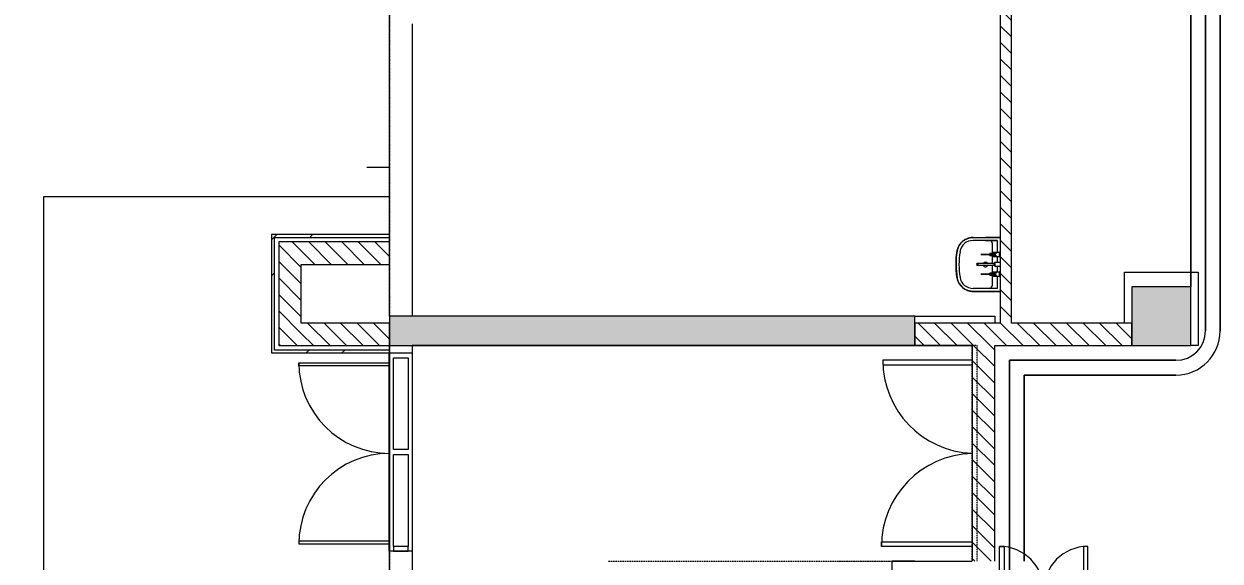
# Model space of a CAD drawing. Header units: millimetres. Extents: x -106145 to 154907, y -84585 to 152038.
# Drawn here: x -18341 to -6136, y -8535 to -3050 of the extents above; entities that cross this region are included whole.
import ezdxf

# ---------------------------------------------------------------- set-up
doc = ezdxf.new("R2010")
doc.units = ezdxf.units.MM
doc.linetypes.add('Cut Out Line _2_', pattern=[2, 1, -1])
doc.linetypes.add('Overhead', pattern=[3.96875, 2.38125, -1.5875])
for name, color, linetype, lineweight in [('A-ANNO-DIMS', 7, 'Continuous', 9), ('A-ANNO-DIMS-300', 7, 'Continuous', 9), ('A-DOOR', 7, 'Continuous', 5), ('A-FLOR', 7, 'Continuous', 5), ('A-GLAZ-CWMG', 7, 'Continuous', 5), ('A-WALL', 7, 'Continuous', 5), ('A-WALL-PATT', 7, 'Continuous', 5), ('P-SANR-FIXT', 7, 'Continuous', 5), ('S-COLS', 7, 'Continuous', 5), ('S-STRS-MBND', 7, 'Overhead', 5)]:
    doc.layers.add(name, color=color, linetype=linetype, lineweight=lineweight)
doc.layers.add('A-DETL', color=7, linetype='Continuous', lineweight=5, true_color=0x00a600)
doc.styles.add('RomanS', font='romans__.ttf', dxfattribs={"width": 0.8, "height": 1200})
doc.dimstyles.new('Diagonal_-_4_mm_RomanS_1', dxfattribs={"dimscale": 304.8, "dimtxt": 1219.023462, "dimasz": 1.476378, "dimexe": 0.984252, "dimexo": 0.0625, "dimgap": 0.19685, "dimtad": 1, "dimdec": 0, "dimzin": 0, "dimdsep": 46, "dimtxsty": 'RomanS', "dimblk1": 'OBLIQUE', "dimblk2": 'OBLIQUE', "dimsah": 1, "dimcen": 0.09, "dimdle": 2.362205, "dimazin": 0, "dimtfac": 1, "dimtdec": 4, "dimtix": 1, "dimtmove": 1, "dimatfit": 3, "dimfxl": 2.362205, "dimfxlon": 1, "dimtvp": 1, "dimtolj": 1, "dimtzin": 0, "dimarcsym": 2})
pattern_1 = [(315, (0, 0), (84.18955, 84.18955), [])]
pattern_2 = [(45, (0, 0), (-754.34, 754.34), []), (45, (0, 1143), (-754.34, 754.34), [])]

# ---------------------------------------------------------------- blocks, each defined once
blk = doc.blocks.new('M_Double Door-Large Slit Vision Panel_Type B - 2_0_TYPE B-V39-Site Plan -MAIN')
at = {"layer": 'A-DOOR', "color": 254, "lineweight": 9, "true_color": 0xdddddd}
for p, q in [((-950, 121.35), (-950, 1046.35)), ((-950, 1046.35), (-905, 1046.35)), ((-905, 1046.35), (-905, 121.35)), ((950, 1032.95), (905, 1032.95)), ((905, 1032.95), (905, 121.35)), ((950, 121.35), (950, 1032.95))]:
    blk.add_line(p, q, dxfattribs=at)
at = {"layer": 'A-DOOR', "color": 254, "true_color": 0xdddddd}
for centre, start, end in [((-950, 96.35), 1.520513, 90), ((950, 82.95), 90, 177.664493)]:
    blk.add_arc(centre, 950, start, end, dxfattribs=at)
blk = doc.blocks.new('M_Door-Passage-Double-Flush - SHD 1_0-11714148-Site Plan -MAIN')
at = {"layer": 'A-DOOR', "color": 254, "lineweight": 9, "true_color": 0xdddddd}
for p, q in [((-450, -63.85), (-450, -513.85)), ((-405, -513.85), (-405, -63.85)), ((405, -513.85), (405, -63.85)), ((450, -63.85), (450, -513.85)), ((-450, -513.85), (-405, -513.85)), ((450, -513.85), (405, -513.85))]:
    blk.add_line(p, q, dxfattribs=at)
at = {"layer": 'A-DOOR', "color": 254, "true_color": 0xdddddd}
for centre, start, end in [((-450, -63.85), 270, 360), ((450, -63.85), 180, 270)]:
    blk.add_arc(centre, 450, start, end, dxfattribs=at)
blk = doc.blocks.new('BASIN_handwash_Type_B - HYBA-010-V67-Site Plan -MAIN')
at = {"layer": 'P-SANR-FIXT', "color": 254, "true_color": 0xdddddd}
for p, q in [((-275, -500), (-275, -224)), ((-275, -224), (-275, -500)), ((-245, -470), (-245, -224)), ((245, -470), (245, -224)), ((275, -224), (275, -500)), ((275, -224), (275, -500)), ((-275, -351), (-275, -500)), ((-245, -470), (-245, -351)), ((245, -351), (245, -470)), ((275, -500), (275, -351)), ((-118, -470), (-245, -470)), ((-108, -418), (-220, -418)), ((-5, -418), (-90, -418)), ((-18, -470), (-79, -470)), ((92, -418), (7, -418)), ((81, -470), (21, -470)), ((220, -418), (110, -418)), ((245, -470), (120, -470))]:
    blk.add_line(p, q, dxfattribs=at)
at = {"layer": 'P-SANR-FIXT', "color": 254, "true_color": 0xdddddd, "flags": 128}
for points in [[(-139, -62), (-145, -63), (-152, -64), (-158, -66), (-165, -68), (-171, -71), (-177, -73), (-183, -76), (-189, -79), (-194, -82), (-200, -86), (-205, -90), (-211, -93), (-216, -98), (-221, -102), (-226, -106), (-230, -111), (-235, -116), (-239, -121), (-243, -126), (-247, -132), (-250, -137), (-254, -143), (-257, -149), (-260, -155), (-262, -161), (-265, -167), (-267, -173), (-269, -180), (-271, -186), (-272, -192), (-273, -199), (-274, -205), (-275, -212), (-275, -219), (-275, -224)], [(-51, -52), (-65, -53), (-98, -56), (-131, -60), (-139, -62)], [(42, -51), (35, -51), (2, -50), (-31, -51), (-45, -51)], [(135, -61), (102, -56), (69, -53), (46, -51)], [(275, -224), (275, -217), (274, -211), (274, -204), (273, -198), (272, -191), (270, -185), (269, -178), (267, -172), (264, -166), (262, -160), (259, -154), (256, -148), (253, -142), (250, -136), (246, -131), (242, -126), (238, -120), (234, -115), (230, -110), (225, -106), (220, -101), (215, -97), (210, -93), (205, -89), (199, -85), (193, -82), (188, -79), (182, -76), (176, -73), (170, -70), (163, -68), (157, -66), (151, -64), (144, -63), (138, -61)]]:
    blk.add_lwpolyline(points, dxfattribs=at)
at = {"layer": 'P-SANR-FIXT', "color": 254, "true_color": 0xdddddd}
for centre, radius, start, end in [((0, -351), 24.2, 107.5533, 254.5917), ((0, -351), 24.2, 291.7818, 66.0732), ((-220, -393), 25, 180, 270), ((220, -393), 25, 270, 0)]:
    blk.add_arc(centre, radius, start, end, dxfattribs=at)
for centre, major_axis, start_param, end_param in [((-110, -224), (165, 0), 1.748277, 3.141593), ((-110, -224), (-135, 0), 4.890944, 6.283185), ((0, -884), (834, 0), 1.40836, 1.738187), ((0, -884), (804, 0), 1.408166, 1.737991), ((110, -224), (135, 0), 0, 1.419404), ((110, -224), (165, 0), 0, 1.418341)]:
    blk.add_ellipse(centre, major_axis=major_axis, ratio=0.999048, start_param=start_param, end_param=end_param, dxfattribs=at)
for points, knots in [([(-275, -224), (-275, -218), (-274, -205), (-271, -189), (-268, -177), (-265, -168), (-262, -159), (-258, -150), (-253, -142), (-248, -134), (-242, -126), (-237, -118), (-230, -111), (-223, -104), (-216, -98), (-209, -92), (-201, -86), (-193, -81), (-184, -77), (-173, -71), (-158, -66), (-145, -63), (-139, -62)], [-1, -1, -1, -1, -0.916667, -0.833333, -0.791667, -0.75, -0.708333, -0.666667, -0.625, -0.583333, -0.541667, -0.5, -0.458333, -0.416667, -0.375, -0.333333, -0.291667, -0.25, -0.208333, -0.166667, -0.083333, 0, 0, 0, 0]), ([(-139, -62), (-124, -59), (-94, -55), (-33, -50), (29, -50), (89, -54), (120, -58), (135, -61)], [-1, -1, -1, -1, -0.833333, -0.666667, -0.333333, -0.166667, 0, 0, 0, 0]), ([(135, -61), (141, -62), (154, -65), (170, -70), (181, -75), (190, -80), (199, -85), (207, -90), (214, -96), (222, -103), (229, -109), (235, -117), (241, -124), (247, -132), (252, -140), (257, -149), (261, -158), (265, -167), (268, -176), (271, -189), (274, -204), (275, -217), (275, -224)], [-1, -1, -1, -1, -0.916667, -0.833333, -0.791667, -0.75, -0.708333, -0.666667, -0.625, -0.583333, -0.541667, -0.5, -0.458333, -0.416667, -0.375, -0.333333, -0.291667, -0.25, -0.208333, -0.166667, -0.083333, 0, 0, 0, 0])]:
    blk.add_open_spline(points, degree=3, knots=knots, dxfattribs=at)
blk = doc.blocks.new('TAPWARE_wall_mount_elbow_levers - HYTP-038-V68-Site Plan -MAIN')
at = {"layer": 'P-SANR-FIXT', "color": 254, "true_color": 0xdddddd}
for p, q in [((-10, 276), (-10, 272)), ((10, 272), (10, 276)), ((-110, 126), (-120, 116)), ((-110, 150), (-110, 111)), ((-110, 150), (-110, 126)), ((-100, 150), (-109, 150)), ((-100, 150), (-109, 150)), ((-100, 126), (-109, 126)), ((-99, 242), (-101, 242)), ((-101, 237), (-101, 242)), ((-101, 242), (-101, 237)), ((-99, 242), (-101, 242)), ((-101, 237), (-101, 242)), ((-101, 242), (-101, 237)), ((-101, 213), (-101, 237)), ((-101, 213), (-101, 237)), ((-101, 195), (-101, 213)), ((-101, 213), (-101, 195)), ((-101, 195), (-101, 213)), ((-101, 213), (-101, 195)), ((-101, 152), (-101, 195)), ((-101, 152), (-101, 195)), ((-101, 134), (-101, 152)), ((-101, 134), (-101, 152)), ((-101, 151), (-101, 146)), ((-101, 151), (-101, 146)), ((-101, 134), (-99, 134)), ((-101, 134), (-99, 134)), ((-91, 150), (-100, 150)), ((-91, 150), (-100, 150)), ((-91, 126), (-100, 126)), ((-99, 237), (-99, 242)), ((-99, 242), (-99, 237)), ((-99, 237), (-99, 242)), ((-99, 242), (-99, 237)), ((-99, 237), (-99, 213)), ((-99, 237), (-99, 213)), ((-99, 195), (-99, 213)), ((-99, 213), (-99, 195)), ((-99, 195), (-99, 213)), ((-99, 213), (-99, 195)), ((-99, 195), (-99, 152)), ((-99, 195), (-99, 152)), ((-99, 152), (-99, 134)), ((-99, 152), (-99, 134)), ((-99, 146), (-99, 151)), ((-99, 146), (-99, 151)), ((-90, 111), (-90, 150)), ((-90, 126), (-90, 150)), ((-80, 116), (-90, 126)), ((-8, 220), (-8, 100)), ((7, 100), (7, 220)), ((90, 126), (80, 116)), ((90, 150), (90, 111)), ((90, 150), (90, 126)), ((91, 150), (100, 150)), ((91, 150), (100, 150)), ((91, 126), (100, 126)), ((101, 242), (99, 242)), ((99, 237), (99, 242)), ((99, 242), (99, 237)), ((99, 213), (99, 237)), ((99, 195), (99, 213)), ((99, 213), (99, 195)), ((99, 152), (99, 195)), ((99, 134), (99, 152)), ((99, 151), (99, 146)), ((99, 134), (101, 134)), ((100, 150), (109, 150)), ((100, 150), (109, 150)), ((100, 126), (109, 126)), ((101, 237), (101, 242)), ((101, 242), (101, 237)), ((101, 237), (101, 213)), ((101, 195), (101, 213)), ((101, 213), (101, 195)), ((101, 195), (101, 152)), ((101, 152), (101, 134)), ((101, 146), (101, 151)), ((110, 111), (110, 150)), ((110, 126), (110, 150)), ((120, 116), (110, 126)), ((-124, 50), (-124, 45)), ((-124, 50), (-76, 50)), ((-121, 50), (-124, 50)), ((-120, 116), (-120, 91)), ((-110, 111), (-120, 101)), ((-120, 101), (-120, 46)), ((-100, 101), (-120, 101)), ((-120, 91), (-110, 81)), ((-100, 91), (-120, 91)), ((-100, 46), (-120, 46)), ((-100, 116), (-114, 116)), ((-86, 116), (-100, 116)), ((-80, 101), (-100, 101)), ((-80, 91), (-100, 91)), ((-80, 46), (-100, 46)), ((-80, 101), (-90, 111)), ((-90, 81), (-80, 91)), ((-80, 91), (-80, 116)), ((-80, 46), (-80, 101)), ((-76, 50), (-79, 50)), ((-76, 45), (-76, 50)), ((-10, 110), (-20, 100)), ((-20, 100), (-20, 45)), ((0, 100), (-20, 100)), ((0, 110), (-9, 110)), ((9, 110), (0, 110)), ((20, 100), (0, 100)), ((20, 100), (10, 110)), ((20, 45), (20, 100)), ((76, 50), (76, 45)), ((76, 50), (124, 50)), ((79, 50), (76, 50)), ((80, 116), (80, 91)), ((90, 111), (80, 101)), ((80, 101), (80, 46)), ((80, 101), (100, 101)), ((80, 91), (90, 81)), ((80, 91), (100, 91)), ((80, 46), (100, 46)), ((86, 116), (100, 116)), ((100, 116), (114, 116)), ((100, 101), (120, 101)), ((100, 91), (120, 91)), ((100, 46), (120, 46)), ((120, 101), (110, 111)), ((110, 81), (120, 91)), ((120, 91), (120, 116)), ((120, 46), (120, 101)), ((124, 50), (121, 50)), ((124, 45), (124, 50))]:
    blk.add_line(p, q, dxfattribs=at)
at = {"layer": 'P-SANR-FIXT', "color": 254, "true_color": 0xdddddd, "flags": 128}
for points in [[(-8, 272), (-8, 271), (-8, 271), (-8, 270), (-8, 269), (-8, 268), (-8, 267), (-8, 266), (-8, 265), (-8, 264), (-8, 262), (-8, 261), (-8, 260), (-8, 258), (-8, 257), (-8, 255), (-8, 254), (-8, 252), (-8, 250), (-8, 248), (-8, 247), (-8, 245), (-8, 243), (-8, 241), (-8, 239), (-8, 237), (-8, 235), (-8, 233), (-8, 231), (-8, 229), (-8, 226), (-8, 224), (-8, 222), (-8, 220)], [(7, 220), (7, 222), (7, 224), (7, 227), (7, 229), (7, 231), (7, 233), (7, 235), (7, 237), (7, 239), (7, 241), (7, 243), (7, 245), (7, 247), (7, 248), (7, 250), (7, 252), (7, 254), (7, 255), (7, 257), (7, 258), (7, 260), (7, 261), (7, 263), (7, 264), (7, 265), (7, 266), (7, 267), (7, 268), (7, 269), (7, 270), (7, 271), (7, 271), (7, 272)], [(-109, 150), (-109, 150), (-108, 151), (-108, 151), (-107, 151), (-107, 152), (-106, 152), (-105, 152), (-105, 152), (-104, 153), (-104, 153), (-103, 153), (-103, 153), (-102, 154), (-101, 154), (-101, 154)], [(-109, 150), (-109, 150), (-108, 151), (-108, 151), (-107, 151), (-107, 152), (-106, 152), (-105, 152), (-105, 152), (-104, 153), (-104, 153), (-103, 153), (-103, 153), (-102, 154), (-101, 154), (-101, 154)], [(-99, 154), (-98, 154), (-98, 153), (-97, 153), (-96, 153), (-96, 153), (-95, 153), (-95, 152), (-94, 152), (-94, 152), (-93, 151), (-93, 151), (-92, 151), (-92, 150), (-91, 150), (-91, 150)], [(-99, 154), (-98, 154), (-98, 153), (-97, 153), (-96, 153), (-96, 153), (-95, 153), (-95, 152), (-94, 152), (-94, 152), (-93, 151), (-93, 151), (-92, 151), (-92, 150), (-91, 150), (-91, 150)], [(91, 150), (91, 150), (92, 151), (92, 151), (93, 151), (93, 152), (94, 152), (95, 152), (95, 152), (96, 153), (96, 153), (97, 153), (97, 153), (98, 154), (99, 154), (99, 154)], [(91, 150), (91, 150), (92, 151), (92, 151), (93, 151), (93, 152), (94, 152), (95, 152), (95, 152), (96, 153), (96, 153), (97, 153), (97, 153), (98, 154), (99, 154), (99, 154)], [(101, 154), (102, 154), (102, 153), (103, 153), (104, 153), (104, 153), (105, 153), (105, 152), (106, 152), (106, 152), (107, 151), (107, 151), (108, 151), (108, 150), (109, 150), (109, 150)], [(101, 154), (102, 154), (102, 153), (103, 153), (104, 153), (104, 153), (105, 153), (105, 152), (106, 152), (106, 152), (107, 151), (107, 151), (108, 151), (108, 150), (109, 150), (109, 150)]]:
    blk.add_lwpolyline(points, dxfattribs=at)
at = {"layer": 'P-SANR-FIXT', "color": 254, "true_color": 0xdddddd}
for centre, major_axis, start_param, end_param in [((0, 276), (-10, 0), 3.141593, 6.283185), ((0, 272), (10, 0), 0, 3.141593), ((0, 276), (10, 0), 3.141593, 3.403392), ((0, 272), (10, 0), 3.141593, 4.18879), ((0, 272), (-7.5, 0), 3.141593, 6.283185), ((0, 272), (7.5, 0), 3.141593, 4.18879), ((0, 272), (10, 0), 5.235988, 6.283185), ((0, 272), (-7.5, 0), 2.356194, 3.141593), ((0, 276), (-10, 0), 2.879793, 3.141593)]:
    blk.add_ellipse(centre, major_axis=major_axis, ratio=0.968067, start_param=start_param, end_param=end_param, dxfattribs=at)
blk = doc.blocks.new('Rectangular Mullion - 50 x 150mm-11405931-Site Plan -MAIN')
at = {"layer": 'A-GLAZ-CWMG', "color": 254, "true_color": 0xdddddd}
for p, q in [((-14571, -6460), (-14421, -6460)), ((-14571, -7397), (-14571, -6460)), ((-14421, -6460), (-14421, -7397)), ((-14421, -7397), (-14571, -7397))]:
    blk.add_line(p, q, dxfattribs=at)
blk = doc.blocks.new('Rectangular Mullion - 50 x 150mm-15134314-Site Plan -MAIN')
at = {"layer": 'A-GLAZ-CWMG', "color": 254, "true_color": 0xdddddd}
for p, q in [((0, 75), (-50, 75)), ((-50, 75), (-50, -75)), ((0, -75), (0, 75)), ((-50, -75), (0, -75))]:
    blk.add_line(p, q, dxfattribs=at)
blk = doc.blocks.new('DC_DdlFlPanelFire-Rated-eq w vision panel - FSD2 _2_0-15203015-Site Plan -MAIN')
at = {"layer": 'A-DOOR', "color": 253, "lineweight": 9, "true_color": 0xaaaaaa}
for p, q in [((-895, 1040), (-925, 1040)), ((-925, 1040), (-925, 115)), ((-895, 115), (-895, 1040)), ((895, 115), (895, 1040)), ((895, 1040), (925, 1040)), ((925, 1040), (925, 115))]:
    blk.add_line(p, q, dxfattribs=at)
at = {"layer": 'A-DOOR', "color": 253, "true_color": 0xaaaaaa}
for centre, start, end in [((-925, 115), 0.0002, 90), ((925, 115), 90, 179.9998)]:
    blk.add_arc(centre, 925, start, end, dxfattribs=at)
blk = doc.blocks.new('2022_11_09_AB BLOCKFACADE WITH CONTINOUS WINDOW_rvt-1-Site Plan -MAIN')
at = {"layer": 'A-WALL-PATT', "true_color": 0xeaeaea}
h = blk.add_hatch(dxfattribs=at)
h.set_pattern_fill('FP_19', color=254, style=0, pattern_type=2)
h.set_pattern_definition(pattern_1)
h.paths.add_polyline_path([(-8266, -6105), (-8266, -1035), (-8381, -1035), (-8381, -6105)], flags=0)
at = {"layer": 'A-WALL-PATT', "true_color": 0xd4d4d4}
h = blk.add_hatch(dxfattribs=at)
h.set_pattern_fill('FP_20', color=254, style=0, pattern_type=2)
h.set_pattern_definition(pattern_2)
h.paths.add_polyline_path([(-15786, -6410), (-15786, -5200), (-15816, -5200), (-15816, -6410)], flags=0)
h = blk.add_hatch(dxfattribs=at)
h.set_pattern_fill('FP_20', color=254, style=0, pattern_type=2)
h.set_pattern_definition(pattern_2)
h.paths.add_polyline_path([(-14611, -5230), (-14611, -5200), (-15786, -5200), (-15786, -5230), (-14896, -5230)], flags=0)
at = {"layer": 'A-WALL-PATT', "true_color": 0xeaeaea}
h = blk.add_hatch(dxfattribs=at)
h.set_pattern_fill('FP_19', color=254, style=0, pattern_type=2)
h.set_pattern_definition(pattern_1)
h.paths.add_polyline_path([(-15741, -6335), (-15511, -6335), (-15511, -5275), (-15741, -5275)], flags=0)
h = blk.add_hatch(dxfattribs=at)
h.set_pattern_fill('FP_19', color=254, style=0, pattern_type=2)
h.set_pattern_definition(pattern_1)
h.paths.add_polyline_path([(-15511, -5505), (-14611, -5505), (-14611, -5275), (-15511, -5275)], flags=0)
at = {"layer": 'A-WALL-PATT', "true_color": 0xcccccb}
blk.add_hatch(color=254, dxfattribs=at).paths.add_polyline_path([(-14611, -6335), (-9251, -6335), (-9251, -6035), (-14611, -6035)], flags=0)
at = {"layer": 'A-WALL-PATT', "true_color": 0xeaeaea}
h = blk.add_hatch(dxfattribs=at)
h.set_pattern_fill('FP_19', color=254, style=0, pattern_type=2)
h.set_pattern_definition(pattern_1)
h.paths.add_polyline_path([(-14896, -6335), (-14611, -6335), (-14611, -6105), (-15511, -6105), (-15511, -6335)], flags=0)
h = blk.add_hatch(dxfattribs=at)
h.set_pattern_fill('FP_19', color=254, style=0, pattern_type=2)
h.set_pattern_definition(pattern_1)
h.paths.add_polyline_path([(-8436, -6335), (-7036, -6335), (-7036, -6105), (-9251, -6105), (-9251, -6335), (-8595, -6335)], flags=0)
h = blk.add_hatch(dxfattribs=at)
h.set_pattern_fill('FP_19', color=254, style=0, pattern_type=2)
h.set_pattern_definition(pattern_1)
h.paths.add_polyline_path([(-8436, -8535), (-8436, -6335), (-8666, -6335), (-8666, -8535), (-8595, -8535)], flags=0)
at = {"layer": 'A-WALL-PATT', "true_color": 0xd4d4d4}
h = blk.add_hatch(dxfattribs=at)
h.set_pattern_fill('FP_20', color=254, style=0, pattern_type=2)
h.set_pattern_definition(pattern_2)
h.paths.add_polyline_path([(-14611, -6410), (-14611, -6380), (-15786, -6380), (-15786, -6410), (-14616, -6410)], flags=0)
at = {"layer": 'S-COLS', "true_color": 0xeaeaea}
blk.add_hatch(color=254, dxfattribs=at).paths.add_polyline_path([(-6494, -6335), (-6436, -6335), (-6436, -5735), (-7036, -5735), (-7036, -6335)], flags=0)
at = {"layer": 'A-FLOR', "color": 254, "true_color": 0xdddddd}
for p, q in [((-6436, -5735), (-6436, -1070)), ((-6436, -1070), (-6436, -5735)), ((-6286, -1070), (-6286, -6185)), ((-6286, -6185), (-6286, -1070)), ((-6136, -6185), (-6136, -1070)), ((-6136, -1070), (-6136, -6185)), ((-9251, -6035), (-8436, -6035)), ((-8436, -6035), (-8436, -6105)), ((-6586, -6485), (-8286, -6485)), ((-8286, -6485), (-8286, -8685)), ((-8286, -8685), (-8286, -6485)), ((-8286, -6485), (-6586, -6485)), ((-8136, -8535), (-8136, -6635)), ((-8136, -6635), (-6586, -6635)), ((-6586, -6635), (-8136, -6635)), ((-8136, -6635), (-8136, -8535))]:
    blk.add_line(p, q, dxfattribs=at)
at = {"layer": 'A-FLOR', "color": 253, "true_color": 0xaaaaaa}
for p, q in [((-14611, -4515), (-14844, -4515)), ((-14611, -4815), (-18141, -4815)), ((-18141, -4815), (-18141, -12415))]:
    blk.add_line(p, q, dxfattribs=at)
at = {"layer": 'A-FLOR', "color": 254, "true_color": 0xdddddd}
for radius, end in [(450, 0), (300, 360), (450, 360), (300, 0)]:
    blk.add_arc((-6586, -6185), radius, 270, end, dxfattribs=at)
at = {"layer": 'A-WALL', "color": 253, "lineweight": 18, "true_color": 0xaaaaaa}
for p, q in [((-14616, 1205), (-14616, -5200)), ((-15816, -5200), (-15816, -6410)), ((-15786, -5200), (-15816, -5200)), ((-14616, -5200), (-15786, -5200)), ((-15786, -6380), (-15786, -5230)), ((-15786, -5230), (-14611, -5230)), ((-15511, -5275), (-15741, -5275)), ((-15741, -5275), (-15741, -6335)), ((-14611, -5275), (-15511, -5275)), ((-15511, -5505), (-14611, -5505)), ((-15511, -6105), (-15511, -5505)), ((-14611, -6105), (-15511, -6105)), ((-15741, -6335), (-15511, -6335)), ((-15511, -6335), (-14611, -6335)), ((-15816, -6410), (-15786, -6410)), ((-14611, -6380), (-15786, -6380)), ((-15786, -6410), (-14616, -6410)), ((-14616, -6410), (-14616, -10915))]:
    blk.add_line(p, q, dxfattribs=at)
at = {"layer": 'A-WALL', "color": 254, "lineweight": 18, "true_color": 0xdddddd}
for p, q in [((-8381, -1035), (-8381, -6105)), ((-8266, -6105), (-8266, -1035)), ((-14611, -5200), (-14611, -3050)), ((-14611, -5230), (-14611, -5200)), ((-14611, -5505), (-14611, -5275)), ((-9251, -6035), (-14611, -6035)), ((-14611, -6035), (-14611, -6335)), ((-9251, -6105), (-9251, -6035)), ((-14611, -6335), (-14611, -6105)), ((-8381, -6105), (-9251, -6105)), ((-7036, -6105), (-8266, -6105)), ((-7036, -6335), (-7036, -6105)), ((-14611, -6335), (-9251, -6335)), ((-9251, -6335), (-8666, -6335)), ((-8666, -6335), (-8666, -8535)), ((-8436, -6335), (-7036, -6335)), ((-8436, -8535), (-8436, -6335)), ((-14611, -6410), (-14611, -6380)), ((-14611, -10915), (-14611, -6410))]:
    blk.add_line(p, q, dxfattribs=at)
at = {"layer": 'A-WALL', "color": 254, "true_color": 0xdddddd}
for p, q in [((-14611, -5200), (-14611, -3050)), ((-14381, -3050), (-14381, -6035)), ((-14611, -5275), (-14611, -5230)), ((-14611, -6035), (-14611, -5505)), ((-9251, -6335), (-9251, -6105)), ((-9251, -6105), (-9251, -6335)), ((-14611, -6380), (-14611, -6335)), ((-14381, -6335), (-14381, -6410)), ((-14611, -8435), (-14611, -6410)), ((-14611, -6410), (-14381, -6410)), ((-14611, -6410), (-14611, -8435)), ((-14381, -6410), (-14381, -8435)), ((-14611, -10840), (-14611, -8435)), ((-14381, -8435), (-14611, -8435)), ((-14381, -8435), (-14381, -9901)), ((-9481, -14035), (-9481, -8535)), ((-9251, -8535), (-9481, -8535))]:
    blk.add_line(p, q, dxfattribs=at)
at = {"layer": 'A-WALL', "color": 253, "true_color": 0xaaaaaa}
for p, q in [((-14616, -8435), (-14616, -6410)), ((-14616, -6435), (-14616, -6410)), ((-14611, -6435), (-14616, -6435)), ((-14611, -8435), (-14616, -8435))]:
    blk.add_line(p, q, dxfattribs=at)
at = {"layer": 'S-COLS', "color": 254, "true_color": 0xdddddd}
for p, q in [((-7111, -6105), (-7111, -5585)), ((-7111, -5585), (-6361, -5585)), ((-6361, -5585), (-6361, -6335)), ((-6436, -5735), (-7036, -5735)), ((-7036, -5735), (-7036, -6335)), ((-6436, -6335), (-6436, -5735)), ((-7036, -6335), (-6436, -6335)), ((-6361, -6335), (-6436, -6335))]:
    blk.add_line(p, q, dxfattribs=at)
at = {"layer": 'S-STRS-MBND', "color": 254, "true_color": 0xdddddd}
for p, q in [((-14381, -6335), (-14381, -8535)), ((-8666, -6335), (-14381, -6335)), ((-14381, -6335), (-14381, -8535)), ((-8666, -6335), (-14381, -6335)), ((-14381, -6335), (-14381, -8535)), ((-8666, -6335), (-14381, -6335)), ((-14381, -6335), (-14381, -8535)), ((-8666, -6335), (-14381, -6335)), ((-14381, -6335), (-14381, -8535)), ((-8666, -6335), (-14381, -6335)), ((-14381, -6335), (-14381, -8535)), ((-8616, -6335), (-14381, -6335)), ((-8666, -8535), (-8666, -6335)), ((-8666, -8535), (-8666, -6335)), ((-8666, -8535), (-8666, -6335)), ((-8666, -8535), (-8666, -6335)), ((-8666, -8535), (-8666, -6335)), ((-8616, -8535), (-8616, -6335)), ((-12381, -8535), (-8666, -8535)), ((-12381, -8535), (-11481, -8535)), ((-12381, -8535), (-11481, -8535)), ((-12381, -8535), (-11481, -8535)), ((-9481, -8535), (-8666, -8535)), ((-9481, -8535), (-8666, -8535)), ((-9481, -8535), (-8666, -8535))]:
    blk.add_line(p, q, dxfattribs=at)
at = {"color": 253, "lineweight": 5, "true_color": 0xaaaaaa}
for name, p, rotation in [('BASIN_handwash_Type_B - HYBA-010-V67-Site Plan -MAIN', (-8881, -5506), 89.99999999997699), ('TAPWARE_wall_mount_elbow_levers - HYTP-038-V68-Site Plan -MAIN', (-8336, -5505), 89.99999755268699), ('DC_DdlFlPanelFire-Rated-eq w vision panel - FSD2 _2_0-15203015-Site Plan -MAIN', (-14496, -7435), 89.99999999999972), ('M_Double Door-Large Slit Vision Panel_Type B - 2_0_TYPE B-V39-Site Plan -MAIN', (-8545, -7435), 90), ('Rectangular Mullion - 50 x 150mm-15134314-Site Plan -MAIN', (-14496, -8435), 269.9999999999997), ('M_Door-Passage-Double-Flush - SHD 1_0-11714148-Site Plan -MAIN', (-7936, -8899), 180)]:
    blk.add_blockref(name, p, dxfattribs=dict(at, rotation=rotation))
for p in [(0, 0), (0, -988)]:
    blk.add_blockref('Rectangular Mullion - 50 x 150mm-11405931-Site Plan -MAIN', p, dxfattribs=at)
blk = doc.blocks.new('DIMBLOCK6-Site Plan -MAIN')
at = {"layer": 'A-ANNO-DIMS-300', "transparency": 16777216}
for p, q in [((-16667, -35004), (-16667, -13545)), ((-11666, -14265), (-16967, -14265)), ((-16667, -14265), (-11666, -14265)), ((-17387, -34284), (-16367, -34284)), ((-16667, -34284), (-17387, -34284))]:
    blk.add_line(p, q, dxfattribs=at)
at = {"layer": 'A-ANNO-DIMS-300', "lineweight": 35, "transparency": 16777216}
for p, q in [((-16667, -14265), (-16892, -14040)), ((-16667, -14265), (-16442, -14490)), ((-16667, -34284), (-16892, -34059)), ((-16667, -34284), (-16442, -34509))]:
    blk.add_line(p, q, dxfattribs=at)
at = {"layer": 'A-ANNO-DIMS-300', "transparency": 16777216}
blk.add_ellipse((-16667, -7684), major_axis=(0, 16591), ratio=0.611088, start_param=1.570796, end_param=3.141593, dxfattribs=at)
at = {"layer": 'A-ANNO-DIMS-300', "color": 0, "transparency": 16777216, "char_height": 1200, "attachment_point": 1, "rotation": 90, "line_spacing_factor": 0.983083, "style": 'RomanS'}
for s, insert, width in [('FROM FACE OF COL. AA-2', (-26453, -15519), 24231.04), ('20019', (-28419, -7684), 5426.62)]:
    blk.add_mtext(s, dxfattribs=dict(at, insert=insert, width=width))
blk = doc.blocks.new('_Oblique')
at = {"color": 0, "linetype": 'ByBlock', "lineweight": -2}
blk.add_line((-0.5, -0.5), (0.5, 0.5), dxfattribs=at)

msp = doc.modelspace()

# ---------------------------------------------------------------- block references
at = {"lineweight": 5}
msp.add_blockref('2022_11_09_AB BLOCKFACADE WITH CONTINOUS WINDOW_rvt-1-Site Plan -MAIN', (0, 0), dxfattribs=at)

# ---------------------------------------------------------------- next in the draw order: linework, layer by layer
at = {"layer": 'A-DETL', "color": 8, "linetype": 'Cut Out Line _2_', "true_color": 0x808080}
msp.add_line((-14611.25, 65735.05), (-14611.25, -14264.95), dxfattribs=at)

# ---------------------------------------------------------------- next in the draw order: dimensions: what is measured, and where the dimension line sits
at = {"layer": 'A-ANNO-DIMS'}
dim = msp.add_linear_dim(base=(-16667.42, -14264.95), p1=(-17387.42, -34284.12), p2=(-11665.59, -14264.95), angle=90, text='<>\\XFROM FACE OF COL. AA-2', dimstyle='Diagonal_-_4_mm_RomanS_1', override={"dimpost": '<>', "dimfxl": 20820.819424}, dxfattribs=at)
dim.commit()
dim.dimension.update_dxf_attribs({"geometry": 'DIMBLOCK6-Site Plan -MAIN', "text_midpoint": (-26818.83, -7683.61), "dimtype": 160, "text_rotation": 90})

doc.saveas('drawing.dxf')
